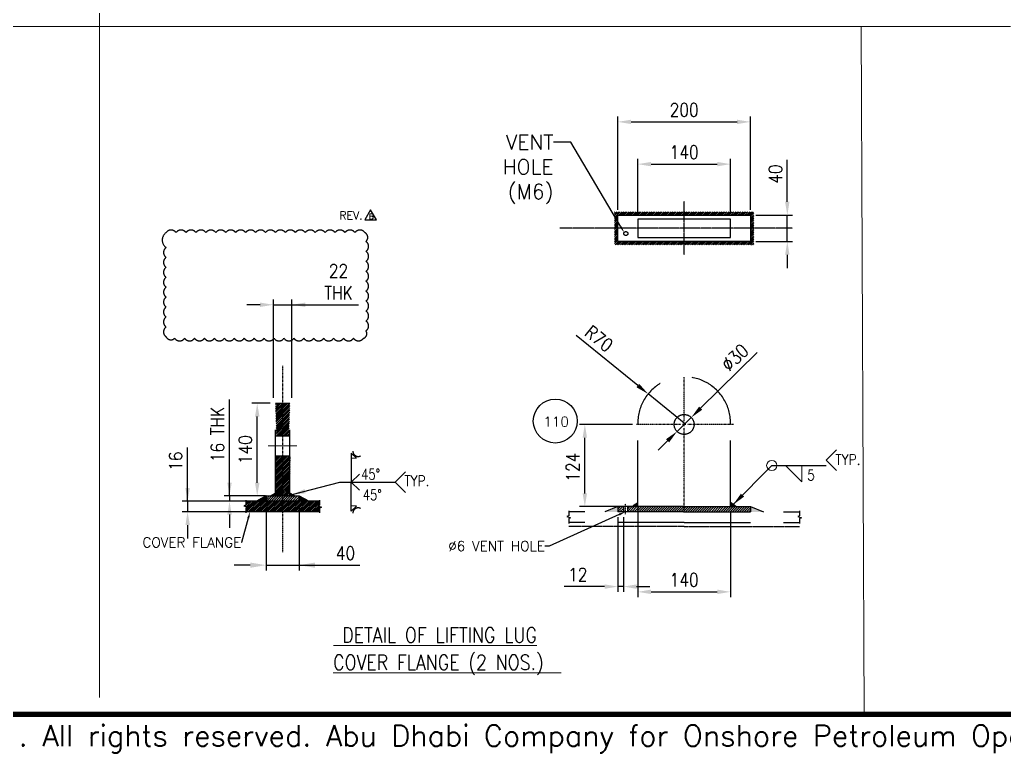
# Model space of a CAD drawing. Header units: inches. Extents: x -23478 to -9690, y -25762 to 11324.
# Drawn here: x -21068 to -19582, y 6633 to 7741 of the extents above; entities that cross this region are included whole.
import ezdxf
from ezdxf import colors
from ezdxf.entities.mleader import LeaderData, LeaderLine
from ezdxf.enums import TextEntityAlignment as Align
from ezdxf.math import Vec2, Vec3

# ---------------------------------------------------------------- set-up
doc = ezdxf.new("R2010")
doc.units = ezdxf.units.IN
doc.header["$LTSCALE"] = 200
doc.header["$MEASUREMENT"] = 0
for name, pattern in [('CENTER', [2, 1.25, -0.25, 0.25, -0.25]), ('CENTER2', [1.125, 0.75, -0.125, 0.125, -0.125]), ('DASHED', [0.75, 0.5, -0.25]), ('DASHED2', [0.375, 0.25, -0.125])]:
    doc.linetypes.add(name, pattern=pattern)
for name, color, linetype, lineweight in [('1 (CEN)', 1, 'CENTER2', 9), ('EQUIPMENT', 4, 'Continuous', 13), ('OBJECT', 7, 'Continuous', 18)]:
    doc.layers.add(name, color=color, linetype=linetype, lineweight=lineweight)
for name, color, linetype in [('BORDER1', 3, 'Continuous'), ('BORDER2', 7, 'Continuous'), ('CENTER', 1, 'CENTER'), ('DIMENSION', 8, 'Continuous'), ('text', 3, 'Continuous')]:
    doc.layers.add(name, color=color, linetype=linetype)
doc.styles.add("ROMAN'S", font='romans.shx')
doc.styles.add('ROMANC', font='ROMANC', dxfattribs={"height": 5})
doc.styles.add('ROMAND', font='romand.shx', dxfattribs={"width": 0.8})
doc.styles.add('ROMANS', font='romans.shx', dxfattribs={"width": 0.85})
doc.styles.add('ROMANT', font='romant.shx')
doc.styles.add('RS', font='ROMANS.shx', dxfattribs={"width": 0.8})
doc.styles.get("Standard").update_dxf_attribs({"font": 'romans.shx'})
doc.dimstyles.new('VEP-8', dxfattribs={"dimscale": 8, "dimtxt": 2.5, "dimasz": 2.5, "dimexe": 1, "dimexo": 1, "dimgap": 1, "dimtad": 1, "dimdec": 1, "dimlfac": -1, "dimzin": 9, "dimdsep": 46, "dimtxsty": 'ROMANS', "dimcen": 0, "dimclrd": 256, "dimclre": 256, "dimclrt": 3, "dimadec": 0, "dimazin": 2, "dimtfac": 1, "dimtdec": 1, "dimtmove": 0, "dimatfit": 3, "dimfxl": 1, "dimlwd": -1, "dimlwe": -1, "dimarcsym": 1})
doc.dimstyles.new('VEP-8$0', dxfattribs={"dimscale": 8, "dimtxt": 2.5, "dimasz": 2.5, "dimexe": 1, "dimexo": 1, "dimgap": 1, "dimtad": 1, "dimdec": 1, "dimlfac": -1, "dimzin": 9, "dimdsep": 46, "dimtxsty": 'ROMANS', "dimcen": 0, "dimclrd": 256, "dimclre": 256, "dimclrt": 3, "dimadec": 0, "dimazin": 2, "dimtfac": 1, "dimtdec": 1, "dimtmove": 0, "dimatfit": 3, "dimfxl": 1, "dimlwd": -1, "dimlwe": -1, "dimarcsym": 1})
doc.dimstyles.new('VEP-8$4', dxfattribs={"dimscale": 8, "dimtxt": 2.5, "dimasz": 2.5, "dimexe": 1, "dimexo": 1, "dimgap": 1, "dimtad": 1, "dimdec": 1, "dimlfac": -1, "dimzin": 9, "dimdsep": 46, "dimtxsty": 'ROMANS', "dimcen": 0, "dimclrd": 256, "dimclre": 256, "dimclrt": 3, "dimadec": 0, "dimazin": 2, "dimtfac": 1, "dimtdec": 1, "dimtmove": 0, "dimatfit": 3, "dimfxl": 1, "dimlwd": -1, "dimlwe": -1, "dimarcsym": 1})

# ---------------------------------------------------------------- blocks, each defined once
blk = doc.blocks.new('*U44')
at = {"layer": 'BORDER1', "color": 154, "true_color": 0x1859a9, "const_width": 1}
blk.add_lwpolyline([(0, 564), (796, 564), (796, 0), (0, 0)], close=True, dxfattribs=at)
at = {"layer": 'BORDER2', "color": 154, "true_color": 0x1859a9, "style": 'ROMANS'}
blk.add_text('2017 ADNOC Onshore . All rights reserved. Abu Dhabi Company for Onshore Petroleum Operations Ltd. Restricted Circulation', height=4, dxfattribs=at).set_placement((328, -2), align=Align.TOP_CENTER)
at = {"layer": 'BORDER2', "flags": 8}
for tag, height, style, p in [('REV-B', 2.7, 'ROMANS', (662.76, 125.68)), ('REV-A', 2.7, 'ROMANS', (662.76, 118.68)), ('RE-B', 7, 'ROMANT', (745.34, 6.15))]:
    blk.add_attdef(tag, text='', height=height, dxfattribs=dict(at, style=style)).set_placement(p, align=Align.CENTER)
at = {"layer": 'BORDER2', "style": 'ROMANS', "width": 4.59626}
for tag, p, p2 in [('DATE-B', (668.47, 125.68), (681.47, 125.68)), ('DATE-A', (668.47, 118.68), (681.47, 118.68))]:
    blk.add_attdef(tag, text='', height=2.7, dxfattribs=at).set_placement(p, p2, align=Align.FIT)
at = {"layer": 'BORDER2'}
for tag, height, style, p in [('DRN-B', 2.7, 'ROMANS', (689.55, 125.68)), ('CHD-B', 2.7, 'ROMANS', (701.61, 125.68)), ('APD-B', 2.7, 'ROMANS', (713.32, 125.68)), ('DRN-A', 2.7, 'ROMANS', (689.55, 118.68)), ('CHD-A', 2.7, 'ROMANS', (701.61, 118.68)), ('APD-A', 2.7, 'ROMANS', (713.32, 118.68)), ('CONS_CONT_VEND', 3.5, 'ROMANC', (726, 61.94))]:
    blk.add_attdef(tag, text='', height=height, dxfattribs=dict(at, style=style)).set_placement(p, align=Align.CENTER)
at = {"layer": 'BORDER2', "style": 'ROMANS', "width": 0.8}
for tag, p, height in [('1:X', (670.77, 103.49), 3), ('LOC', (709.61, 103.49), 3), ('PROJ_NO', (774.84, 103.49), 3), ('CONS_DRG_NO', (681.74, 53.26), 2.5)]:
    blk.add_attdef(tag, p, '', height=height, dxfattribs=at)
at = {"layer": 'BORDER2', "lineweight": 30, "width": 0.8, "flags": 104}
for tag, p in [('COMMENTS-B', (719.88, 127.5)), ('COMMENTS-A', (719.88, 120.5))]:
    blk.add_attdef(tag, text='', height=2.2, dxfattribs=at).set_placement(p, align=Align.MIDDLE_LEFT)
at = {"layer": 'BORDER2', "style": 'ROMANS', "width": 0.8}
for tag, p in [('PROJECT_TITLE_1', (726, 45.91)), ('PROJECT_TITLE_2', (726, 40.58))]:
    blk.add_attdef(tag, text='', height=3.5, dxfattribs=at).set_placement(p, align=Align.MIDDLE)
at = {"layer": 'BORDER2', "style": 'ROMANT', "width": 0.8}
for tag, p in [('DRG_TITLE_1', (726, 29.73)), ('DRG_TITLE_2', (726, 23.03)), ('DRG_TITLE_3', (726, 16.33))]:
    blk.add_attdef(tag, text='', height=4, dxfattribs=at).set_placement(p, align=Align.CENTER)
at = {"layer": 'BORDER2', "style": 'ROMANT'}
for tag, p in [('AR', (668.95, 6.15)), ('PA', (683.03, 6.15)), ('DC', (697.09, 6.15)), ('TS', (775.94, 6.15))]:
    blk.add_attdef(tag, p, '', height=7, dxfattribs=at)
for tag, p in [('SRNO', (736.79, 6.15)), ('SH', (771.83, 6.2))]:
    blk.add_attdef(tag, text='', height=7, dxfattribs=at).set_placement(p, align=Align.RIGHT)
at = {"layer": 'BORDER2', "style": 'ROMANS', "flags": 2}
blk.add_attdef('TB_VERSION', text='', height=2, dxfattribs=at).set_placement((1, -1), align=Align.TOP_LEFT)
blk = doc.blocks.new('*U154')
at = {"layer": 'DIMENSION', "color": 0, "linetype": 'CENTER', "ltscale": 0.001, "transparency": 16777216}
for p, q in [((0, 5), (0, 71.8)), ((-132.9, 0), (-5, 0)), ((5, 0), (71.3, 0)), ((0, -74.4), (0, -5))]:
    blk.add_line(p, q, dxfattribs=at)
at = {"layer": 'DIMENSION', "color": 0, "linetype": 'Continuous', "ltscale": 0.001, "transparency": 16777216}
for p, q in [((-2.5, 0), (2.5, 0)), ((0, -2.5), (0, 2.5))]:
    blk.add_line(p, q, dxfattribs=at)
blk = doc.blocks.new('*D157')
at = {"layer": 'Defpoints', "color": 0, "transparency": 16777216}
for p in [(-20215, 7130), (-20135.1, 7130), (-20135.1, 7006)]:
    blk.add_point(p, dxfattribs=at)
at = {"layer": 'DIMENSION', "transparency": 16777216}
for p, q in [((-20143.1, 7130), (-20223, 7130)), ((-20215, 7026), (-20215, 7110)), ((-20143.1, 7006), (-20223, 7006))]:
    blk.add_line(p, q, dxfattribs=at)
for points in [[(-20211.7, 7110), (-20218.4, 7110), (-20215, 7130)], [(-20218.4, 7026), (-20211.7, 7026), (-20215, 7006)]]:
    blk.add_solid(points, dxfattribs=at)
at = {"layer": 'DIMENSION', "color": 3, "linetype": 'DASHED2', "transparency": 16777216, "insert": (-20233, 7065.5), "char_height": 20, "attachment_point": 5, "rotation": 90, "style": 'ROMANS', "bg_fill": 3, "box_fill_scale": 1.25, "bg_fill_color": 256, "bg_fill_true_color": 13158600, "bg_fill_transparency": 0}
blk.add_mtext('124', dxfattribs=at)
blk = doc.blocks.new('*D158')
at = {"layer": 'Defpoints', "color": 0, "transparency": 16777216}
for p in [(-20119.4, 7176.1), (-20065.1, 7132)]:
    blk.add_point(p, dxfattribs=at)
at = {"layer": 'DIMENSION', "transparency": 16777216}
for p, q in [((-20135, 7188.8), (-20228.2, 7264.5)), ((-20065.1, 7132), (-20119.4, 7176.1))]:
    blk.add_line(p, q, dxfattribs=at)
blk.add_solid([(-20137.1, 7186.2), (-20132.9, 7191.3), (-20119.4, 7176.1)], dxfattribs=at)
at = {"layer": 'DIMENSION', "color": 3, "linetype": 'DASHED2', "transparency": 16777216, "insert": (-20193.7, 7259.7), "char_height": 20, "attachment_point": 5, "rotation": 320.9113, "style": 'ROMANS', "bg_fill": 3, "box_fill_scale": 1.25, "bg_fill_color": 256, "bg_fill_true_color": 13158600, "bg_fill_transparency": 0}
blk.add_mtext('R70', dxfattribs=at)
blk = doc.blocks.new('*D159')
at = {"layer": 'Defpoints', "color": 0, "transparency": 16777216}
for p in [(-20054.4, 7140.5), (-20075.8, 7119.5)]:
    blk.add_point(p, dxfattribs=at)
at = {"layer": 'DIMENSION', "transparency": 16777216}
for p, q in [((-20040.2, 7154.6), (-19954.8, 7238.9)), ((-20075.8, 7119.5), (-20054.4, 7140.5)), ((-20090, 7105.4), (-20104.3, 7091.4))]:
    blk.add_line(p, q, dxfattribs=at)
for points in [[(-20042.5, 7157), (-20037.9, 7152.2), (-20054.4, 7140.5)], [(-20087.7, 7103.1), (-20092.4, 7107.8), (-20075.8, 7119.5)]]:
    blk.add_solid(points, dxfattribs=at)
at = {"layer": 'DIMENSION', "color": 3, "linetype": 'DASHED2', "transparency": 16777216, "insert": (-19988.4, 7231), "char_height": 20, "attachment_point": 5, "rotation": 44.6187, "style": 'ROMANS', "bg_fill": 3, "box_fill_scale": 1.25, "bg_fill_color": 256, "bg_fill_true_color": 13158600, "bg_fill_transparency": 0}
blk.add_mtext('%%c30', dxfattribs=at)
blk = doc.blocks.new('*D155')
at = {"layer": 'Defpoints', "color": 0, "transparency": 16777216}
for p in [(-20165.1, 6998), (-20156.8, 6998), (-20165.1, 6885.2)]:
    blk.add_point(p, dxfattribs=at)
at = {"layer": 'DIMENSION', "transparency": 16777216}
for p, q in [((-20165.1, 6990), (-20165.1, 6877.2)), ((-20156.8, 6990), (-20156.8, 6877.2)), ((-20185.1, 6885.2), (-20246.2, 6885.2)), ((-20156.8, 6885.2), (-20165.1, 6885.2)), ((-20136.8, 6885.2), (-20116.8, 6885.2))]:
    blk.add_line(p, q, dxfattribs=at)
for points in [[(-20185.1, 6881.8), (-20185.1, 6888.5), (-20165.1, 6885.2)], [(-20136.8, 6888.5), (-20136.8, 6881.8), (-20156.8, 6885.2)]]:
    blk.add_solid(points, dxfattribs=at)
at = {"layer": 'DIMENSION', "color": 3, "linetype": 'DASHED2', "transparency": 16777216, "insert": (-20225.7, 6903.2), "char_height": 20, "attachment_point": 5, "style": 'ROMANS', "bg_fill": 3, "box_fill_scale": 1.25, "bg_fill_color": 256, "bg_fill_true_color": 13158600, "bg_fill_transparency": 0}
blk.add_mtext('12', dxfattribs=at)
blk = doc.blocks.new('*D160')
at = {"layer": 'Defpoints', "color": 0, "transparency": 16777216}
for p in [(-19965.1, 7446.3), (-19909.4, 7446.3), (-19965.1, 7406.3)]:
    blk.add_point(p, dxfattribs=at)
at = {"layer": 'DIMENSION', "transparency": 16777216}
for p, q in [((-19909.4, 7466.3), (-19909.4, 7529.8)), ((-19957.1, 7446.3), (-19901.4, 7446.3)), ((-19909.4, 7406.3), (-19909.4, 7446.3)), ((-19957.1, 7406.3), (-19901.4, 7406.3)), ((-19909.4, 7386.3), (-19909.4, 7366.3))]:
    blk.add_line(p, q, dxfattribs=at)
for points in [[(-19912.8, 7466.3), (-19906.1, 7466.3), (-19909.4, 7446.3)], [(-19906.1, 7386.3), (-19912.8, 7386.3), (-19909.4, 7406.3)]]:
    blk.add_solid(points, dxfattribs=at)
at = {"layer": 'DIMENSION', "color": 3, "linetype": 'DASHED2', "transparency": 16777216, "insert": (-19927.4, 7508.1), "char_height": 20, "attachment_point": 5, "rotation": 90, "style": 'ROMANS', "bg_fill": 3, "box_fill_scale": 1.25, "bg_fill_color": 256, "bg_fill_true_color": 13158600, "bg_fill_transparency": 0}
blk.add_mtext('40', dxfattribs=at)
blk = doc.blocks.new('*D156')
at = {"layer": 'Defpoints', "color": 0, "transparency": 16777216}
for p in [(-19995.1, 7523.2), (-20135.1, 7440.3), (-19995.1, 7440.3)]:
    blk.add_point(p, dxfattribs=at)
at = {"layer": 'DIMENSION', "transparency": 16777216}
for p, q in [((-20135.1, 7448.3), (-20135.1, 7531.2)), ((-20115.1, 7523.2), (-20015.1, 7523.2)), ((-19995.1, 7448.3), (-19995.1, 7531.2))]:
    blk.add_line(p, q, dxfattribs=at)
for points in [[(-20115.1, 7526.5), (-20115.1, 7519.8), (-20135.1, 7523.2)], [(-20015.1, 7519.8), (-20015.1, 7526.5), (-19995.1, 7523.2)]]:
    blk.add_solid(points, dxfattribs=at)
at = {"layer": 'DIMENSION', "color": 3, "linetype": 'DASHED2', "transparency": 16777216, "insert": (-20065.1, 7541.2), "char_height": 20, "attachment_point": 5, "style": 'ROMANS', "bg_fill": 3, "box_fill_scale": 1.25, "bg_fill_color": 256, "bg_fill_true_color": 13158600, "bg_fill_transparency": 0}
blk.add_mtext('140', dxfattribs=at)
blk = doc.blocks.new('*D161')
at = {"layer": 'Defpoints', "color": 0, "transparency": 16777216}
for p in [(-19965.1, 7587), (-20165.1, 7446.3), (-19965.1, 7446.3)]:
    blk.add_point(p, dxfattribs=at)
at = {"layer": 'DIMENSION', "transparency": 16777216}
for p, q in [((-20165.1, 7454.3), (-20165.1, 7595)), ((-19965.1, 7454.3), (-19965.1, 7595)), ((-20145.1, 7587), (-19985.1, 7587))]:
    blk.add_line(p, q, dxfattribs=at)
for points in [[(-20145.1, 7590.3), (-20145.1, 7583.7), (-20165.1, 7587)], [(-19985.1, 7583.7), (-19985.1, 7590.3), (-19965.1, 7587)]]:
    blk.add_solid(points, dxfattribs=at)
at = {"layer": 'DIMENSION', "color": 3, "linetype": 'DASHED2', "transparency": 16777216, "insert": (-20065.1, 7605), "char_height": 20, "attachment_point": 5, "style": 'ROMANS', "bg_fill": 3, "box_fill_scale": 1.25, "bg_fill_color": 256, "bg_fill_true_color": 13158600, "bg_fill_transparency": 0}
blk.add_mtext('200', dxfattribs=at)
blk = doc.blocks.new('*D163')
at = {"layer": 'Defpoints', "color": 0, "transparency": 16777216}
for p in [(-20696.1, 7014), (-20646.1, 7014), (-20646.1, 6917.5)]:
    blk.add_point(p, dxfattribs=at)
at = {"layer": 'DIMENSION', "transparency": 16777216}
for p, q in [((-20696.1, 7006), (-20696.1, 6909.5)), ((-20646.1, 7006), (-20646.1, 6909.5)), ((-20720.1, 6917.5), (-20744.1, 6917.5)), ((-20696.1, 6917.5), (-20646.1, 6917.5)), ((-20646.1, 6917.5), (-20554.6, 6917.5)), ((-20622.1, 6917.5), (-20598.1, 6917.5))]:
    blk.add_line(p, q, dxfattribs=at)
for points in [[(-20720.1, 6913.5), (-20720.1, 6921.5), (-20696.1, 6917.5)], [(-20622.1, 6921.5), (-20622.1, 6913.5), (-20646.1, 6917.5)]]:
    blk.add_solid(points, dxfattribs=at)
at = {"layer": 'DIMENSION', "color": 3, "linetype": 'DASHED2', "transparency": 16777216, "insert": (-20576.3, 6935.5), "char_height": 20, "attachment_point": 5, "style": 'ROMANS', "bg_fill": 3, "box_fill_scale": 1.25, "bg_fill_color": 256, "bg_fill_true_color": 13158600, "bg_fill_transparency": 0}
blk.add_mtext('40', dxfattribs=at)
blk = doc.blocks.new('*D162')
at = {"layer": 'Defpoints', "color": 0, "transparency": 16777216}
for p in [(-20657.1, 7310.8), (-20685.1, 7162), (-20657.1, 7162)]:
    blk.add_point(p, dxfattribs=at)
at = {"layer": 'DIMENSION', "transparency": 16777216}
for p, q in [((-20685.1, 7170), (-20685.1, 7318.8)), ((-20657.1, 7170), (-20657.1, 7318.8)), ((-20705.1, 7310.8), (-20725.1, 7310.8)), ((-20685.1, 7310.8), (-20657.1, 7310.8)), ((-20657.1, 7310.8), (-20556.6, 7310.8)), ((-20637.1, 7310.8), (-20617.1, 7310.8))]:
    blk.add_line(p, q, dxfattribs=at)
for points in [[(-20705.1, 7307.4), (-20705.1, 7314.1), (-20685.1, 7310.8)], [(-20637.1, 7314.1), (-20637.1, 7307.4), (-20657.1, 7310.8)]]:
    blk.add_solid(points, dxfattribs=at)
at = {"layer": 'DIMENSION', "color": 3, "linetype": 'DASHED2', "transparency": 16777216, "insert": (-20586.8, 7345.4), "char_height": 20, "attachment_point": 5, "style": 'ROMANS', "bg_fill": 3, "box_fill_scale": 1.25, "bg_fill_color": 256, "bg_fill_true_color": 13158600, "bg_fill_transparency": 0}
blk.add_mtext('\\pxt0;22\\P\\pxtz;THK', dxfattribs=at)
blk = doc.blocks.new('*D164')
at = {"layer": 'Defpoints', "color": 0, "transparency": 16777216}
for p in [(-20615.3, 7014), (-20814.6, 6998), (-20615.3, 6998)]:
    blk.add_point(p, dxfattribs=at)
at = {"layer": 'DIMENSION', "transparency": 16777216}
for p, q in [((-20814.6, 7014), (-20814.6, 7095.1)), ((-20814.6, 7034), (-20814.6, 7054)), ((-20623.3, 7014), (-20822.6, 7014)), ((-20814.6, 7014), (-20814.6, 6998)), ((-20623.3, 6998), (-20822.6, 6998)), ((-20814.6, 6978), (-20814.6, 6958))]:
    blk.add_line(p, q, dxfattribs=at)
for points in [[(-20817.9, 7034), (-20811.2, 7034), (-20814.6, 7014)], [(-20811.2, 6978), (-20817.9, 6978), (-20814.6, 6998)]]:
    blk.add_solid(points, dxfattribs=at)
at = {"layer": 'DIMENSION', "color": 3, "linetype": 'DASHED2', "transparency": 16777216, "insert": (-20832.6, 7074.6), "char_height": 20, "attachment_point": 5, "rotation": 90, "style": 'ROMANS', "bg_fill": 3, "box_fill_scale": 1.25, "bg_fill_color": 256, "bg_fill_true_color": 13158600, "bg_fill_transparency": 0}
blk.add_mtext('16', dxfattribs=at)
blk = doc.blocks.new('*D165')
at = {"layer": 'Defpoints', "color": 0, "transparency": 16777216}
for p in [(-20696.1, 7022), (-20751.3, 7014), (-20696.1, 7014)]:
    blk.add_point(p, dxfattribs=at)
at = {"layer": 'DIMENSION', "transparency": 16777216}
for p, q in [((-20751.3, 7022), (-20751.3, 7167.9)), ((-20751.3, 7042), (-20751.3, 7062)), ((-20704.1, 7022), (-20759.3, 7022)), ((-20751.3, 7022), (-20751.3, 7014)), ((-20704.1, 7014), (-20759.3, 7014)), ((-20751.3, 6994), (-20751.3, 6974))]:
    blk.add_line(p, q, dxfattribs=at)
for points in [[(-20754.6, 7042), (-20748, 7042), (-20751.3, 7022)], [(-20748, 6994), (-20754.6, 6994), (-20751.3, 7014)]]:
    blk.add_solid(points, dxfattribs=at)
at = {"layer": 'DIMENSION', "color": 3, "linetype": 'DASHED2', "transparency": 16777216, "insert": (-20769.3, 7114.9), "char_height": 20, "attachment_point": 5, "rotation": 90, "style": 'ROMANS', "bg_fill": 3, "box_fill_scale": 1.25, "bg_fill_color": 256, "bg_fill_true_color": 13158600, "bg_fill_transparency": 0}
blk.add_mtext('16 THK', dxfattribs=at)
blk = doc.blocks.new('*D166')
at = {"layer": 'Defpoints', "color": 0, "transparency": 16777216}
for p in [(-20135.1, 7014), (-19995.1, 7006), (-19995.1, 6877.2)]:
    blk.add_point(p, dxfattribs=at)
at = {"layer": 'DIMENSION', "transparency": 16777216}
for p, q in [((-20135.1, 7006), (-20135.1, 6869.2)), ((-19995.1, 6998), (-19995.1, 6869.2)), ((-20115.1, 6877.2), (-20015.1, 6877.2))]:
    blk.add_line(p, q, dxfattribs=at)
for points in [[(-20115.1, 6880.6), (-20115.1, 6873.9), (-20135.1, 6877.2)], [(-20015.1, 6873.9), (-20015.1, 6880.6), (-19995.1, 6877.2)]]:
    blk.add_solid(points, dxfattribs=at)
at = {"layer": 'DIMENSION', "color": 3, "linetype": 'DASHED2', "transparency": 16777216, "insert": (-20065.1, 6895.2), "char_height": 20, "attachment_point": 5, "style": 'ROMANS', "bg_fill": 3, "box_fill_scale": 1.25, "bg_fill_color": 256, "bg_fill_true_color": 13158600, "bg_fill_transparency": 0}
blk.add_mtext('140', dxfattribs=at)
blk = doc.blocks.new('REVISION')
at = {"layer": 'DIMENSION', "color": 1, "linetype": 'DASHED2'}
blk.add_lwpolyline([(-2.5, 13.6), (-11.2, 28.6), (-19.9, 13.6)], close=True, dxfattribs=at)
at = {"layer": 'DIMENSION', "color": 1, "linetype": 'DASHED2', "attachment_point": 1, "style": "ROMAN'S"}
for s, insert, char_height, width in [('REV.', (-58.2, 26), 12, 56.203), ('B', (-13.6, 22.6), 8, 5.597)]:
    blk.add_mtext(s, dxfattribs=dict(at, insert=insert, char_height=char_height, width=width))
blk = doc.blocks.new('*D228')
at = {"layer": 'Defpoints', "color": 0, "transparency": 16777216}
for p in [(-20709.5, 7162), (-20682.1, 7162), (-20689.1, 7022)]:
    blk.add_point(p, dxfattribs=at)
at = {"layer": 'DIMENSION', "transparency": 16777216}
for p, q in [((-20690.1, 7162), (-20717.5, 7162)), ((-20709.5, 7042), (-20709.5, 7142)), ((-20697.1, 7022), (-20717.5, 7022))]:
    blk.add_line(p, q, dxfattribs=at)
for points in [[(-20706.1, 7142), (-20712.8, 7142), (-20709.5, 7162)], [(-20712.8, 7042), (-20706.1, 7042), (-20709.5, 7022)]]:
    blk.add_solid(points, dxfattribs=at)
at = {"layer": 'DIMENSION', "color": 3, "linetype": 'DASHED2', "transparency": 16777216, "insert": (-20727.5, 7092), "char_height": 20, "attachment_point": 5, "rotation": 90, "style": 'ROMANS'}
blk.add_mtext('140', dxfattribs=at)

msp = doc.modelspace()

# ---------------------------------------------------------------- hatches: boundary and pattern name
at = {"layer": 'DIMENSION', "linetype": 'DASHED', "ltscale": 10}
h = msp.add_hatch(dxfattribs=at)
h.set_pattern_fill('ANSI31', color=256, scale=14.94, angle=180)
h.set_pattern_definition([(225, (-12195.29, 22656.6518), (1.32052191, -1.32052191), [])])
h.paths.add_polyline_path([(-20170.1, 7426.3), (-20170.1, 7401.3), (-20065.1, 7401.3), (-20065.1, 7406.3), (-20165.1, 7406.3), (-20165.1, 7426.3)])
h.paths.add_polyline_path([(-20170.1, 7451.3), (-20170.1, 7426.3), (-20165.1, 7426.3), (-20165.1, 7446.3), (-20065.1, 7446.3), (-20065.1, 7451.3)])
h.paths.add_polyline_path([(-20065.1, 7406.3), (-20065.1, 7401.3), (-19960.1, 7401.3), (-19960.1, 7426.3), (-19965.1, 7426.3), (-19965.1, 7406.3)])
h.paths.add_polyline_path([(-20065.1, 7451.3), (-20065.1, 7446.3), (-19965.1, 7446.3), (-19965.1, 7426.3), (-19960.1, 7426.3), (-19960.1, 7451.3)])
h = msp.add_hatch(dxfattribs=at)
h.set_pattern_fill('ANSI31', color=256, scale=14.94, angle=180)
h.set_pattern_definition([(225, (27.3043, 105.5798), (1.32052191, -1.32052191), [])])
h.paths.add_polyline_path([(-20671.08, 7082.78), (-20682.08, 7082.78), (-20682.08, 7022.01), (-20671.08, 7022.01)])
h.paths.add_polyline_path([(-20659.33, 7082.78), (-20671.08, 7082.78), (-20671.08, 7022.01), (-20660.83, 7022.01)])
h.paths.add_polyline_path([(-20671.08, 7162.01), (-20682.08, 7162.01), (-20680.58, 7112.78), (-20671.08, 7112.78)])
h.paths.add_polyline_path([(-20660.08, 7162.01), (-20671.08, 7162.01), (-20671.08, 7112.78), (-20661.58, 7112.78)])
at = {"layer": 'DIMENSION', "linetype": 'DASHED'}
h = msp.add_hatch(dxfattribs=at)
h.set_pattern_fill('ANSI31', color=2, scale=20)
h.set_pattern_definition([(45, (27.3043, 113.5798), (-1.76776695, 1.76776695), [])])
h.paths.add_polyline_path([(-20671.08, 7014.01), (-20671.08, 7022.01), (-20696.08, 7022.01), (-20696.08, 7014.01)])
h.paths.add_polyline_path([(-20646.08, 7014.01), (-20646.08, 7022.01), (-20671.08, 7022.01), (-20671.08, 7014.01)])
at = {"layer": 'DIMENSION', "linetype": 'DASHED', "ltscale": 10}
h = msp.add_hatch(dxfattribs=at)
h.set_pattern_fill('ANSI31', color=256, scale=14.94, angle=180)
h.set_pattern_definition([(225, (26.8671, 117.6442), (1.32052191, -1.32052191), [])])
h.paths.add_polyline_path([(-20671.52, 7014.01), (-20726.81, 7014.01), (-20726.81, 7008.01), (-20729.56, 7007.01), (-20724.07, 7005.01), (-20726.81, 7004.01), (-20726.81, 6998.01), (-20671.52, 6998.01)])
h.paths.add_polyline_path([(-20615.35, 7008.01), (-20615.35, 7014.01), (-20671.52, 7014.01), (-20671.52, 6998.01), (-20615.35, 6998.01), (-20615.35, 7004.01), (-20612.6, 7005.01), (-20618.1, 7007.01)])
at = {"layer": 'DIMENSION', "linetype": 'DASHED'}
h = msp.add_hatch(dxfattribs=at)
h.set_pattern_fill('ANSI37', color=5, scale=0.5)
h.set_pattern_definition([(45, (-38593.91961, 35848.18584), (-0.04419417382, 0.04419417382), []), (135, (-38593.91961, 35848.18584), (-0.04419417382, -0.04419417382), [])])
h.paths.add_polyline_path([(-19995.11, 7005.9), (-19995.1, 7011.98), (-19987.05, 7006.01)])

# ---------------------------------------------------------------- linework, layer by layer
at = {"layer": '1 (CEN)', "ltscale": 0.5}
msp.add_line((-20649.92, 7097.78), (-20692.94, 7097.78), dxfattribs=at)
at = {"layer": 'CENTER', "linetype": 'CENTER', "ltscale": 0.0001}
for p, q in [((-20065.1, 7386.27), (-20065.1, 7467.46)), ((-19901.68, 7426.3), (-20252.59, 7426.3))]:
    msp.add_line(p, q, dxfattribs=at)
at = {"layer": 'CENTER', "linetype": 'CENTER', "ltscale": 0.001}
msp.add_line((-20671.08, 6937.04), (-20671.08, 7218.62), dxfattribs=at)
at = {"layer": 'DIMENSION', "linetype": 'DASHED', "ltscale": 10}
for p, q in [((-19995.1, 7440.3), (-20135.1, 7440.3)), ((-20135.1, 7440.3), (-20135.1, 7412.3)), ((-19995.1, 7412.3), (-19995.1, 7440.3)), ((-20135.1, 7412.3), (-20065.1, 7412.3)), ((-20065.1, 7412.3), (-19995.1, 7412.3))]:
    msp.add_line(p, q, dxfattribs=at)
at = {"layer": 'DIMENSION', "color": 7, "linetype": 'DASHED'}
for p, q in [((-20682.08, 7162.01), (-20660.08, 7162.01)), ((-19995.1, 7006.01), (-19995.13, 7130.01)), ((-20682.08, 7112.78), (-20660.08, 7112.78)), ((-20682.08, 7082.78), (-20660.08, 7082.78)), ((-20567.53, 7086.76), (-20567.53, 7078.88)), ((-20567.53, 7086.76), (-20559.65, 7078.88)), ((-20567.53, 7078.88), (-20567.53, 7042.87)), ((-20559.65, 7078.88), (-20567.53, 7078.65)), ((-20653.03, 7022.01), (-20660.08, 7026.29)), ((-20671.08, 7014.01), (-20646.08, 7014.01)), ((-19987.06, 7006), (-19995.11, 7011.98)), ((-19965.11, 7006.01), (-19965.11, 6998.01)), ((-19965.11, 7006.01), (-19945.22, 6998.01)), ((-20065.09, 6998.01), (-19890.89, 6998.01)), ((-20065.1, 6982.01), (-19890.89, 6982.01))]:
    msp.add_line(p, q, dxfattribs=at)
at = {"layer": 'DIMENSION'}
for p in [(-20555.28, 7055.12), (-20555.28, 7030.62)]:
    msp.add_line(p, (-20567.53, 7042.87), dxfattribs=at)
at = {"layer": 'DIMENSION', "color": 6, "linetype": 'DASHED2'}
msp.add_line((-20065.11, 6998.01), (-19965.11, 6998.01), dxfattribs=at)
at = {"layer": 'DIMENSION', "color": 7, "linetype": 'DASHED', "ltscale": 0.001}
msp.add_line((-20065.1, 6976.01), (-19890.89, 6976.01), dxfattribs=at)
at = {"layer": 'DIMENSION', "linetype": 'DASHED', "ltscale": 10}
msp.add_lwpolyline([(-20165.1, 7406.3), (-20165.1, 7446.3), (-19965.1, 7446.3), (-19965.1, 7406.3)], close=True, dxfattribs=at)
at = {"layer": 'DIMENSION', "color": 6, "linetype": 'Continuous'}
msp.add_lwpolyline([(-19890.89, 6999.45), (-19890.89, 6992.01), (-19893.64, 6991.01), (-19888.14, 6989.01), (-19890.89, 6988.01), (-19890.89, 6980.57)], dxfattribs=at)
at = {"layer": 'DIMENSION', "color": 6, "linetype": 'DASHED', "ltscale": 10}
msp.add_circle((-20153.1, 7418.3), 2.99, dxfattribs=at)
at = {"layer": 'DIMENSION', "color": 7, "linetype": 'DASHED'}
msp.add_circle((-20065.11, 7130.01), 15, dxfattribs=at)
msp.add_arc((-20556.97, 7089.97), 8.28, 182.70188, 294.56167, dxfattribs=at)
at = {"layer": 'EQUIPMENT', "color": 8, "lineweight": 15, "ltscale": 75}
for p, q in [((-19834.98, 7091.69), (-19850.57, 7076.1)), ((-19834.98, 7060.51), (-19850.57, 7076.1)), ((-19887.57, 7043.6), (-19912.07, 7068.1)), ((-19887.57, 7043.6), (-19887.57, 7068.1)), ((-20485.83, 7058.46), (-20501.42, 7042.87)), ((-20485.83, 7027.28), (-20501.42, 7042.87))]:
    msp.add_line(p, q, dxfattribs=at)
msp.add_circle((-19932.93, 7068.1), 7.72, dxfattribs=at)
at = {"layer": 'OBJECT', "color": 252, "lineweight": 15}
for p, q in [((-20947.75, 11199.96, 0.48), (-20947.75, 6717.44, 0.88)), ((-19572.66, 7731.27, 0.02), (-22815.54, 7731.27)), ((-19797.81, 7731.27, -93.29), (-19793.17, 6692.09, -21.95)), ((-20946.35, 6692.36, -108.44), (-19549.04, 6692.03))]:
    msp.add_line(p, q, dxfattribs=at)

# ---------------------------------------------------------------- block references
at = {"layer": 'BORDER1', "lineweight": 9, "xscale": 8.000000000000005, "yscale": 8.000000000000005, "zscale": 8.000000000000005}
msp.add_blockref('*U44', (-22815.09, 6692.03), dxfattribs=at)
at = {"layer": 'DIMENSION', "color": 6, "linetype": 'DASHED2'}
msp.add_blockref('REVISION', (-20527.19, 7425.59, -28.54), dxfattribs=at)
at = {"layer": 'DIMENSION', "color": 1, "linetype": 'CENTER', "ltscale": 0.001, "rotation": 90.00000000000001}
msp.add_blockref('*U154', (-20065.11, 7130.01), dxfattribs=at)

# ---------------------------------------------------------------- texts
at = {"layer": 'OBJECT', "color": 3, "lineweight": 15, "style": 'RS', "width": 0.85}
for s, p in [('TYP.', (-19836.75, 7068.82)), ('5', (-19879.5, 7045.45)), ('TYP.', (-20487.43, 7036.89))]:
    msp.add_text(s, height=16, dxfattribs=at).set_placement(p)
at = {"layer": 'OBJECT', "color": 3, "lineweight": 15, "insert": (-20552.55, 7062.79), "char_height": 16, "width": 13.3456, "attachment_point": 1, "style": 'RS'}
msp.add_mtext('45%%D', dxfattribs=at)
at = {"layer": 'text', "color": 3, "lineweight": 15, "style": 'ROMAND', "width": 0.85}
for s, p in [('%%U DETAIL OF LIFTING LUG', (-20594.45, 6800.74, 0.01)), ('%%UCOVER FLANGE (2 NOS.)  ', (-20595.01, 6759.43, 0.01))]:
    msp.add_text(s, height=22.6022, rotation=0.00011, dxfattribs=at).set_placement(p)

# ---------------------------------------------------------------- leaders
at = {"layer": 'DIMENSION'}
for points in [[(-19991.08, 7008.99), (-19932.93, 7068.1), (-19850.57, 7068.1)], [(-20656.55, 7024.15), (-20584.64, 7042.87), (-20501.42, 7042.87)]]:
    msp.add_leader(points, dimstyle='VEP-8', dxfattribs=at)
at = {"layer": 'DIMENSION', "color": 3}
ml = msp.add_multileader_mtext('Standard', dxfattribs=at)
ml.set_content('VENT \\PHOLE\\P(M6)', color=3)
ml.set_leader_properties()
ml.build(insert=Vec2(0, 0))
ml.multileader.update_dxf_attribs({"dogleg_length": 0.024, "arrow_head_size": 9.96})
ctx = ml.context
ctx.base_point, ctx.char_height, ctx.arrow_head_size, ctx.landing_gap_size, ctx.plane_origin = Vec3(-20341.4, 7552.67), 22.41, 9.96, 0.0896, Vec3(-47933.25, 31645.46)
ctx.text_align_type = 2
notes = []
notes.append((ctx, [(0, (1, 1, 0), (-20236.23, 7556.41), (-1, 0), 26.02, [(0, [(-20155.65, 7419.85)], 0, [])])]))
ctx.mtext.insert, ctx.mtext.alignment = Vec3(-20262.34, 7567.61), 3
ml = msp.add_multileader_mtext('Standard', dxfattribs=at)
ml.set_content('%%c6 VENT HOLE', color=3)
ml.set_leader_properties()
ml.build(insert=Vec2(0, 0))
ml.multileader.update_dxf_attribs({"dogleg_length": 0.36, "arrow_head_size": 10})
ctx = ml.context
ctx.base_point, ctx.char_height, ctx.arrow_head_size, ctx.landing_gap_size, ctx.plane_origin = Vec3(-20440.4, 6946.3, -17.49), 15, 10, 0.09, Vec3(7562.57, -17302.21, -17.49)
ctx.text_align_type = 2
notes.append((ctx, [(0, (1, 1, 0), (-20269.04, 6946.3, -17.49), (-1, 0), 6.18, [(0, [(-20153.98, 6998.01, -17.49)], 0, [])])]))
ctx.mtext.insert, ctx.mtext.alignment = Vec3(-20275.31, 6953.8, -17.49), 3
for ctx, leaders in notes:
    for number, flags, end, landing, length, lines in leaders:
        leader = LeaderData()
        leader.index, (leader.has_last_leader_line, leader.has_dogleg_vector, leader.attachment_direction) = number, flags
        leader.last_leader_point, leader.dogleg_vector, leader.dogleg_length = Vec3(end), Vec3(landing), length
        for number, points, colour, breaks in lines:
            line = LeaderLine()
            line.index, line.vertices, line.color, line.breaks = number, Vec3.list(points), colors.encode_raw_color(colour), breaks
            leader.lines.append(line)
        ctx.leaders.append(leader)

# ---------------------------------------------------------------- next in the draw order: dimensions: what is measured, and where the dimension line sits
at = {"layer": 'DIMENSION', "color": 6, "linetype": 'DASHED2'}
for base, p1, p2, angle, picture, middle in [((-19995.1, 7523.16), (-20135.1, 7440.3), (-19995.1, 7440.3), 180, '*D156', (-20065.1, 7541.16)), ((-19909.44, 7446.3), (-19965.1, 7406.3), (-19965.1, 7446.3), 90, '*D160', (-19927.44, 7508.06))]:
    dim = msp.add_linear_dim(base=base, p1=p1, p2=p2, angle=angle, dimstyle='VEP-8$0', override={"dimfxl": 1.5, "dimtfill": 1}, dxfattribs=at)
    dim.commit()
    dim.dimension.update_dxf_attribs({"geometry": picture, "text_midpoint": middle})
at = {"layer": 'DIMENSION', "color": 7, "linetype": 'DASHED'}
for base, p1, p2, text, override, picture, middle in [((-20657.08, 7310.77), (-20685.08, 7162.01), (-20657.08, 7162.01), '\\pxt0;22\\P\\pxtz;THK', {"dimtxt": 2.5, "dimlfac": 1, "dimtxsty": 'ROMANS', "dimfxl": 1.5, "dimtfill": 1}, '*D162', (-20586.82, 7310.77)), ((-20646.08, 6917.51), (-20696.08, 7014.01), (-20646.08, 7014.01), '40', {"dimtxt": 2.5, "dimasz": 3, "dimlfac": 1, "dimfxl": 1.5, "dimtfill": 1}, '*D163', (-20576.32, 6917.51))]:
    dim = msp.add_linear_dim(base=base, p1=p1, p2=p2, angle=180, text=text, dimstyle='VEP-8$0', override=override, dxfattribs=at)
    dim.commit()
    dim.dimension.update_dxf_attribs({"geometry": picture, "text_midpoint": middle, "dimtype": 160})
dim = msp.add_linear_dim(base=(-20215.02, 7130.01), p1=(-20135.1, 7006.01), p2=(-20135.1, 7130.01), angle=90, dimstyle='VEP-8$0', override={"dimlfac": 1, "dimfxl": 1.5, "dimtfill": 1}, dxfattribs=at)
dim.commit()
dim.dimension.update_dxf_attribs({"geometry": '*D157', "text_midpoint": (-20215.02, 7065.46), "dimtype": 160})

# ---------------------------------------------------------------- next in the draw order: hatches: boundary and pattern name
at = {"layer": 'DIMENSION', "linetype": 'DASHED'}
h = msp.add_hatch(dxfattribs=at)
h.set_pattern_fill('ANSI37', color=5, scale=0.5)
h.set_pattern_definition([(45, (-38653.91961, 35848.18584), (-0.04419417382, 0.04419417382), []), (135, (-38653.91961, 35848.18584), (-0.04419417382, -0.04419417382), [])])
h.paths.add_polyline_path([(-20135.09, 7005.9), (-20135.1, 7011.98), (-20143.15, 7006.01)])

# ---------------------------------------------------------------- next in the draw order: linework, layer by layer
at = {"layer": 'CENTER', "linetype": 'CENTER', "ltscale": 0.001}
msp.add_line((-20153.84, 6994.71, -0.88), (-20153.84, 7010.06, -0.18), dxfattribs=at)
at = {"layer": 'DIMENSION', "color": 7, "linetype": 'DASHED'}
for p, q in [((-20135.1, 7006.01), (-20135.1, 7130.01)), ((-20567.53, 6998.99), (-20567.53, 7042.87)), ((-20615.35, 7014.01), (-20726.81, 7014.01)), ((-20671.08, 7014.01), (-20696.08, 7014.01)), ((-20559.65, 7006.86), (-20567.53, 7007.09)), ((-20567.53, 6998.99), (-20559.65, 7006.86)), ((-20143.14, 7006), (-20135.09, 7011.98)), ((-20135.1, 7006.01), (-20135.1, 7011.98)), ((-20615.35, 6998.01), (-20726.81, 6998.01))]:
    msp.add_line(p, q, dxfattribs=at)
at = {"layer": 'DIMENSION', "color": 6, "linetype": 'DASHED', "extrusion": (-5.60079e-17, -0.914678, 0.404184)}
for p, q in [((-20156.84, 7006.01, -18.1), (-20156.84, 6998.01, -36.21)), ((-20150.84, 7006.01, -18.1), (-20150.84, 6998.01, -36.21))]:
    msp.add_line(p, q, dxfattribs=at)
at = {"layer": 'DIMENSION', "color": 6, "linetype": 'DASHED2'}
msp.add_lwpolyline([(-20847, 7419.76, -0.5206), (-20832, 7419.76, -0.5206), (-20817, 7419.76, -0.5206), (-20802, 7419.76, -0.5206), (-20787, 7419.76, -0.5206), (-20772, 7419.76, -0.5206), (-20757, 7419.76, -0.5206), (-20742, 7419.76, -0.5206), (-20727, 7419.76, -0.5206), (-20712, 7419.76, -0.5206), (-20697, 7419.76, -0.5206), (-20682, 7419.76, -0.5206), (-20667, 7419.76, -0.5206), (-20652, 7419.76, -0.5206), (-20637, 7419.76, -0.5206), (-20622, 7419.76, -0.5206), (-20607, 7419.76, -0.5206), (-20592, 7419.76, -0.5206), (-20577, 7419.76, -0.5206), (-20562, 7419.76, -0.5206), (-20547, 7419.76, -0.5206), (-20545.38, 7406.38, -0.5206), (-20545.38, 7391.38, -0.5206), (-20545.38, 7376.38, -0.5206), (-20545.38, 7361.38, -0.5206), (-20545.38, 7346.38, -0.5206), (-20545.38, 7331.38, -0.5206), (-20545.38, 7316.38, -0.5206), (-20545.38, 7301.38, -0.5206), (-20545.38, 7286.38, -0.5206), (-20545.38, 7271.38, -0.5206), (-20549.14, 7260.15, -0.5206), (-20564.14, 7260.15, -0.5206), (-20579.14, 7260.15, -0.5206), (-20594.14, 7260.15, -0.5206), (-20609.14, 7260.15, -0.5206), (-20624.14, 7260.15, -0.5206), (-20639.14, 7260.15, -0.5206), (-20654.14, 7260.15, -0.5206), (-20669.14, 7260.15, -0.5206), (-20684.14, 7260.15, -0.5206), (-20699.14, 7260.15, -0.5206), (-20714.14, 7260.15, -0.5206), (-20729.14, 7260.15, -0.5206), (-20744.14, 7260.15, -0.5206), (-20759.14, 7260.15, -0.5206), (-20774.14, 7260.15, -0.5206), (-20789.14, 7260.15, -0.5206), (-20804.14, 7260.15, -0.5206), (-20819.14, 7260.15, -0.5206), (-20834.14, 7260.15, -0.5206), (-20847, 7262.29, -0.5206), (-20847, 7277.29, -0.5206), (-20847, 7292.29, -0.5206), (-20847, 7307.29, -0.5206), (-20847, 7322.29, -0.5206), (-20847, 7337.29, -0.5206), (-20847, 7352.29, -0.5206), (-20847, 7367.29, -0.5206), (-20847, 7382.29, -0.5206), (-20847, 7397.29, -0.5206)], format="xyb", close=True, dxfattribs=at)
at = {"layer": 'DIMENSION', "color": 6, "linetype": 'Continuous'}
for points in [[(-20726.81, 7015.45), (-20726.81, 7008.01), (-20729.56, 7007.01), (-20724.07, 7005.01), (-20726.81, 7004.01), (-20726.81, 6996.57)], [(-20615.35, 7015.45), (-20615.35, 7008.01), (-20618.1, 7007.01), (-20612.6, 7005.01), (-20615.35, 7004.01), (-20615.35, 6996.57)]]:
    msp.add_lwpolyline(points, dxfattribs=at)
at = {"layer": 'DIMENSION', "color": 7, "linetype": 'DASHED'}
for centre, radius, start, end in [((-20065.1, 7132.01), 70, 358.36275, 181.63725), ((-20556.97, 6995.78), 8.28, 65.43833, 177.29812)]:
    msp.add_arc(centre, radius, start, end, dxfattribs=at)

# ---------------------------------------------------------------- next in the draw order: texts
at = {"layer": 'DIMENSION', "color": 3, "style": 'ROMANS'}
msp.add_text('110', height=15, dxfattribs=at).set_placement((-20258.29, 7134.22), align=Align.MIDDLE_CENTER)
at = {"layer": 'OBJECT', "color": 3, "lineweight": 15, "insert": (-20550.13, 7031.69), "char_height": 16, "width": 13.3456, "attachment_point": 1, "style": 'RS'}
msp.add_mtext('45%%D', dxfattribs=at)

# ---------------------------------------------------------------- next in the draw order: dimensions: what is measured, and where the dimension line sits
at = {"layer": 'DIMENSION', "color": 6, "linetype": 'DASHED2'}
dim = msp.add_linear_dim(base=(-19965.1, 7587.01), p1=(-20165.1, 7446.3), p2=(-19965.1, 7446.3), angle=180, dimstyle='VEP-8$0', override={"dimfxl": 1.5, "dimtfill": 1}, dxfattribs=at)
dim.commit()
dim.dimension.update_dxf_attribs({"geometry": '*D161', "text_midpoint": (-20065.1, 7605.01)})

# ---------------------------------------------------------------- next in the draw order: leaders
at = {"layer": 'DIMENSION', "color": 7, "linetype": 'DASHED2', "true_color": 0xffffff}
ml = msp.add_multileader_mtext('Standard', dxfattribs=at)
ml.set_content('COVER FLANGE', color=(255, 255, 255))
ml.set_leader_properties()
ml.build(insert=Vec2(0, 0))
ml.multileader.update_dxf_attribs({"dogleg_length": 0.36, "arrow_head_size": 10})
ctx = ml.context
ctx.base_point, ctx.char_height, ctx.arrow_head_size, ctx.landing_gap_size, ctx.plane_origin = Vec3(-20899.41, 6951.83), 15, 10, 0.09, Vec3(-20722.35, 7014.01)
ctx.text_align_type = 2
notes = []
notes.append((ctx, [(0, (1, 1, 0), (-20733.15, 6951.83), (-1, 0), 0.36, [(0, [(-20720.34, 6998.01)], 0, [])])]))
ctx.mtext.insert, ctx.mtext.alignment, ctx.mtext.flow_direction = Vec3(-20733.6, 6959.33), 3, 5
for ctx, leaders in notes:
    for number, flags, end, landing, length, lines in leaders:
        leader = LeaderData()
        leader.index, (leader.has_last_leader_line, leader.has_dogleg_vector, leader.attachment_direction) = number, flags
        leader.last_leader_point, leader.dogleg_vector, leader.dogleg_length = Vec3(end), Vec3(landing), length
        for number, points, colour, breaks in lines:
            line = LeaderLine()
            line.index, line.vertices, line.color, line.breaks = number, Vec3.list(points), colors.encode_raw_color(colour), breaks
            leader.lines.append(line)
        ctx.leaders.append(leader)

# ---------------------------------------------------------------- next in the draw order: dimensions: what is measured, and where the dimension line sits
at = {"layer": 'DIMENSION', "color": 6, "linetype": 'DASHED2'}
dim = msp.add_radius_dim(center=(-20065.1, 7132.01), mpoint=(-20119.43, 7176.14), dimstyle='VEP-8$4', override={"dimfxl": 1.5, "dimtfill": 1}, dxfattribs=at)
dim.commit()
dim.dimension.update_dxf_attribs({"geometry": '*D158', "text_midpoint": (-20205.04, 7245.68), "dimtype": 164})
dim = msp.add_linear_dim(base=(-20814.56, 6998.01), p1=(-20615.35, 7014.01), p2=(-20615.35, 6998.01), angle=90, dimstyle='VEP-8$0', override={"dimfxl": 1.5, "dimtfill": 1}, dxfattribs=at)
dim.commit()
dim.dimension.update_dxf_attribs({"geometry": '*D164', "text_midpoint": (-20814.56, 7074.55), "dimtype": 160})
dim = msp.add_linear_dim(base=(-20165.11, 6885.15), p1=(-20156.84, 6998.01, -36.21), p2=(-20165.11, 6998.01), angle=180, text='12', dimstyle='VEP-8$0', override={"dimdec": 0, "dimfxl": 1.5, "dimtfill": 1}, dxfattribs=at)
dim.commit()
dim.dimension.update_dxf_attribs({"geometry": '*D155', "text_midpoint": (-20225.66, 6903.15)})

# ---------------------------------------------------------------- next in the draw order: linework, layer by layer
at = {"layer": 'DIMENSION', "color": 7, "linetype": 'DASHED'}
for p, q in [((-20682.08, 7022.01), (-20682.08, 7162.01)), ((-20660.08, 7022.01), (-20660.08, 7162.01)), ((-20696.08, 7022.01), (-20696.08, 7014.01)), ((-20646.08, 7022.01), (-20646.08, 7014.01)), ((-20165.11, 7006.01), (-20184.96, 6998.01)), ((-20165.11, 7006.01), (-20165.11, 6998.01)), ((-20065.11, 6998.01), (-20239.31, 6998.01)), ((-20065.1, 6982.01), (-20239.31, 6982.01))]:
    msp.add_line(p, q, dxfattribs=at)
at = {"layer": 'DIMENSION', "color": 6, "linetype": 'DASHED2'}
for p, q in [((-20646.08, 7022.01), (-20631.67, 7014.01)), ((-20065.11, 6998.01), (-20165.11, 6998.01))]:
    msp.add_line(p, q, dxfattribs=at)
at = {"layer": 'DIMENSION', "color": 7, "linetype": 'DASHED', "ltscale": 0.001}
msp.add_line((-20065.1, 6976.01), (-20239.31, 6976.01), dxfattribs=at)
at = {"layer": 'DIMENSION', "color": 6, "linetype": 'Continuous'}
msp.add_lwpolyline([(-20239.31, 6999.45), (-20239.31, 6992.01), (-20242.06, 6991.01), (-20236.56, 6989.01), (-20239.31, 6988.01), (-20239.31, 6980.57)], dxfattribs=at)
at = {"layer": 'text', "color": 4}
msp.add_circle((-20259.66, 7135.11), 33.16, dxfattribs=at)

# ---------------------------------------------------------------- next in the draw order: dimensions: what is measured, and where the dimension line sits
at = {"layer": 'DIMENSION', "color": 6, "linetype": 'DASHED2'}
dim = msp.add_diameter_dim_2p(p1=(-20075.79, 7119.47), p2=(-20054.43, 7140.54), dimstyle='VEP-8', override={"dimfxl": 1.5, "dimtfill": 1}, dxfattribs=at)
dim.commit()
dim.dimension.update_dxf_attribs({"geometry": '*D159', "text_midpoint": (-19975.72, 7218.21), "dimtype": 163})

# ---------------------------------------------------------------- next in the draw order: dimensions: what is measured, and where the dimension line sits
dim = msp.add_linear_dim(base=(-20751.29, 7014.01), p1=(-20696.08, 7022.01), p2=(-20696.08, 7014.01), angle=90, text='16 THK', dimstyle='VEP-8$0', override={"dimfxl": 1.5, "dimtfill": 1}, dxfattribs=at)
dim.commit()
dim.dimension.update_dxf_attribs({"geometry": '*D165', "text_midpoint": (-20751.29, 7114.94), "dimtype": 160})
dim = msp.add_linear_dim(base=(-19995.1, 6877.23), p1=(-20135.1, 7014.01), p2=(-19995.1, 7006.01), dimstyle='VEP-8$0', override={"dimfxl": 1.5, "dimtfill": 1}, dxfattribs=at)
dim.commit()
dim.dimension.update_dxf_attribs({"geometry": '*D166', "text_midpoint": (-20065.1, 6895.23)})

# ---------------------------------------------------------------- next in the draw order: hatches: boundary and pattern name
at = {"layer": 'DIMENSION', "linetype": 'DASHED'}
h = msp.add_hatch(dxfattribs=at)
h.set_pattern_fill('ANSI37', color=5, scale=0.5, angle=4e-11)
h.paths.add_polyline_path([(-20165.11, 7006.01), (-20184.96, 6998.01), (-20165.11, 6998.01)])
h.paths.add_polyline_path([(-19945.22, 6998.01), (-19965.07, 7006.01), (-19965.11, 7006.01), (-19965.11, 6998.01)])
h.paths.add_polyline_path([(-20248.02, 7047.41), (-20248.02, 7099.51), (-20218.02, 7099.51), (-20218.02, 7047.41)], flags=9)
h = msp.add_hatch(dxfattribs=at)
h.set_pattern_fill('ANSI37', color=5, scale=0.5, angle=4e-11)
h.paths.add_polyline_path([(-20696.08, 7022.01), (-20710.49, 7014.01), (-20696.08, 7014.01)])
h.paths.add_polyline_path([(-20631.67, 7014.01), (-20646.08, 7022.01), (-20646.08, 7014.01)])
h = msp.add_hatch(dxfattribs=at)
h.set_pattern_fill('ANSI37', color=5, scale=0.5)
h.set_pattern_definition([(45, (0, -8), (-0.04419417382, 0.04419417382), []), (135, (0, -8), (-0.04419417382, -0.04419417382), [])])
h.paths.add_polyline_path([(-20682.08, 7026.29), (-20689.13, 7022.01), (-20682.08, 7022.01)])
h.paths.add_polyline_path([(-20653.03, 7022.01), (-20660.08, 7026.29), (-20660.08, 7022.01)])
h = msp.add_hatch(dxfattribs=at)
h.set_pattern_fill('ANSI31', color=2, scale=20)
h.paths.add_polyline_path([(-20156.84, 7006.01), (-20165.11, 7006.01), (-20165.11, 6998.01), (-20156.84, 6998.01)])
h.paths.add_polyline_path([(-20065.11, 7006.01), (-20150.84, 7006.01), (-20150.84, 6998.01), (-20065.11, 6998.01), (-19965.11, 6998.01), (-19965.11, 7006.01)])
h.paths.add_polyline_path([(-20243.2, 6918.15), (-20208.11, 6918.15), (-20208.11, 6888.15), (-20243.2, 6888.15)], flags=9)
h.paths.add_polyline_path([(-20090.74, 6918.23), (-20039.46, 6918.23), (-20039.46, 6888.23), (-20090.74, 6888.23)], flags=9)

# ---------------------------------------------------------------- next in the draw order: linework, layer by layer
at = {"layer": 'DIMENSION', "color": 6, "linetype": 'DASHED2'}
msp.add_line((-20696.08, 7022.01), (-20710.49, 7014.01), dxfattribs=at)
at = {"layer": 'DIMENSION', "color": 7, "linetype": 'DASHED'}
for p, q in [((-20696.08, 7022.01), (-20646.08, 7022.01)), ((-20689.13, 7022.01), (-20682.08, 7026.29)), ((-20065.1, 7006.01), (-20165.11, 7006.01)), ((-20065.11, 7006.01), (-19965.11, 7006.01))]:
    msp.add_line(p, q, dxfattribs=at)

# ---------------------------------------------------------------- next in the draw order: dimensions: what is measured, and where the dimension line sits
at = {"layer": 'DIMENSION', "color": 6, "linetype": 'DASHED2'}
dim = msp.add_linear_dim(base=(-20709.46, 7162.01), p1=(-20689.13, 7022.01), p2=(-20682.08, 7162.01), angle=90, dimstyle='VEP-8$0', override={"dimlfac": 1, "dimarcsym": 0}, dxfattribs=at)
dim.commit()
dim.dimension.update_dxf_attribs({"geometry": '*D228', "text_midpoint": (-20727.46, 7092.01)})

doc.saveas('drawing.dxf')
